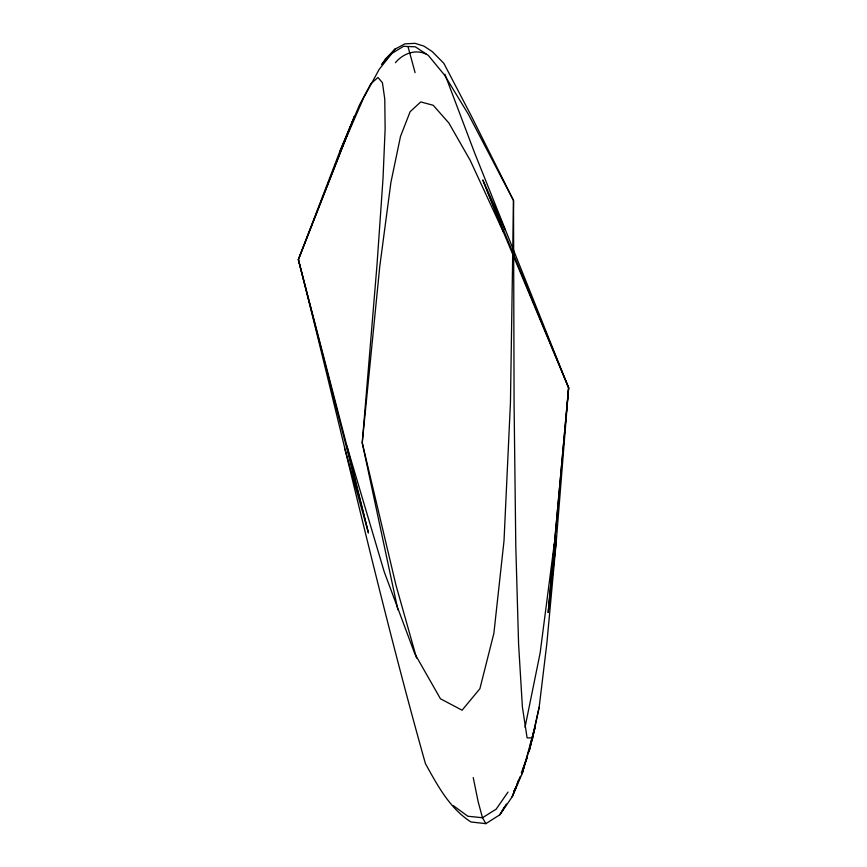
<?xml version="1.0" encoding="UTF-8"?>
<svg xmlns="http://www.w3.org/2000/svg" width="867" height="867" viewBox="0 0 867 867"><rect width="100%" height="100%" fill="white"/><g stroke="black" fill="none" stroke-linecap="round" stroke-linejoin="round"><path stroke-width="1.3" d="M344.936 449.193L368.388 532.761L298.367 259.612L354.495 116.406L339.604 152.072L298.367 259.612C341.024 427.496 378.445 596.81 425.415 763.567C437.315 785.144 449.615 808.337 470.954 821.97L485.856 823.65L499.901 814.731L512.213 796.751L522.097 773.754L532.674 738.023L539.166 707.201L546.86 643.336L556.311 540.9L568.633 387.809L474.704 153.112L444.923 74.302M556.311 540.9L548.193 612.449L568.633 387.809L482.876 180.13L505.233 230.048M548.193 612.449L568.633 387.809L503.64 232.584L482.876 180.13M554.241 543.934L540.141 652.981L525.034 727.24M531.428 741.318L529.043 751.819L534.917 727.63L532.067 737.871M532.024 738.695L539.166 707.201M534.917 727.63L522.097 773.754L525.304 762.223M530.29 744.276L531.352 740.44M520.319 776.268L512.213 796.751L516.049 786.672M523.029 768.845L527.082 757.715L521.327 772.822M517.003 784.158L518.444 780.376M354.495 116.406L298.367 259.612L346.919 446.017L368.388 532.761M339.604 152.072L359.361 105.2L370.794 83.839L377.947 77.488L382.412 82.668L384.775 99.044L385.132 128.847L383.019 178.515L376.982 265.139L362.233 442.831L397.877 609.794M341.132 149.438L363.717 97.689L379.258 69.241L391.938 53.396L403.567 46.319L415.315 46.807L428.331 55.423L444.489 75.028L468.223 114.021L513.513 200.505L514.088 404.12L515.789 545.993L518.585 644.138L522.389 706.941L527.093 737.85L532.674 738.023M506.361 804.023L499.901 814.731L504.67 806.754M513.622 791.831L516.266 787.399L513.546 791.95M508.019 792.059L496.173 809.149L482.486 817.744L467.855 816.237L453.441 805.746M393.163 51.37L395.189 49.029L404.943 43.849L415.13 43.35L423.941 46.135L432.297 51.641L443.828 63.313L471.063 115.452L513.513 200.505L510.457 402.418L504.02 540.694L493.876 633.333L479.895 688.712L462.089 710.203L440.458 698.78L414.773 653.696L384.265 571.96L346.919 446.017M395.417 62.673C402.743 53.862 415.12 48.823 426.011 54.057M485.856 823.65L482.486 817.744L478.14 801.682L473.219 777.536M503.64 232.584L470.239 160.428L448.857 122.995L433.207 105.275L420.733 101.927L410.113 111.724L400.489 136.477L390.919 182.384L379.768 266.462L362.233 442.831L395.97 585.149L416.572 658.096M408.032 46.72L415.087 72.633M385.403 59.032L381.762 64.516L395.189 49.029L385.403 59.032"/></g></svg>
